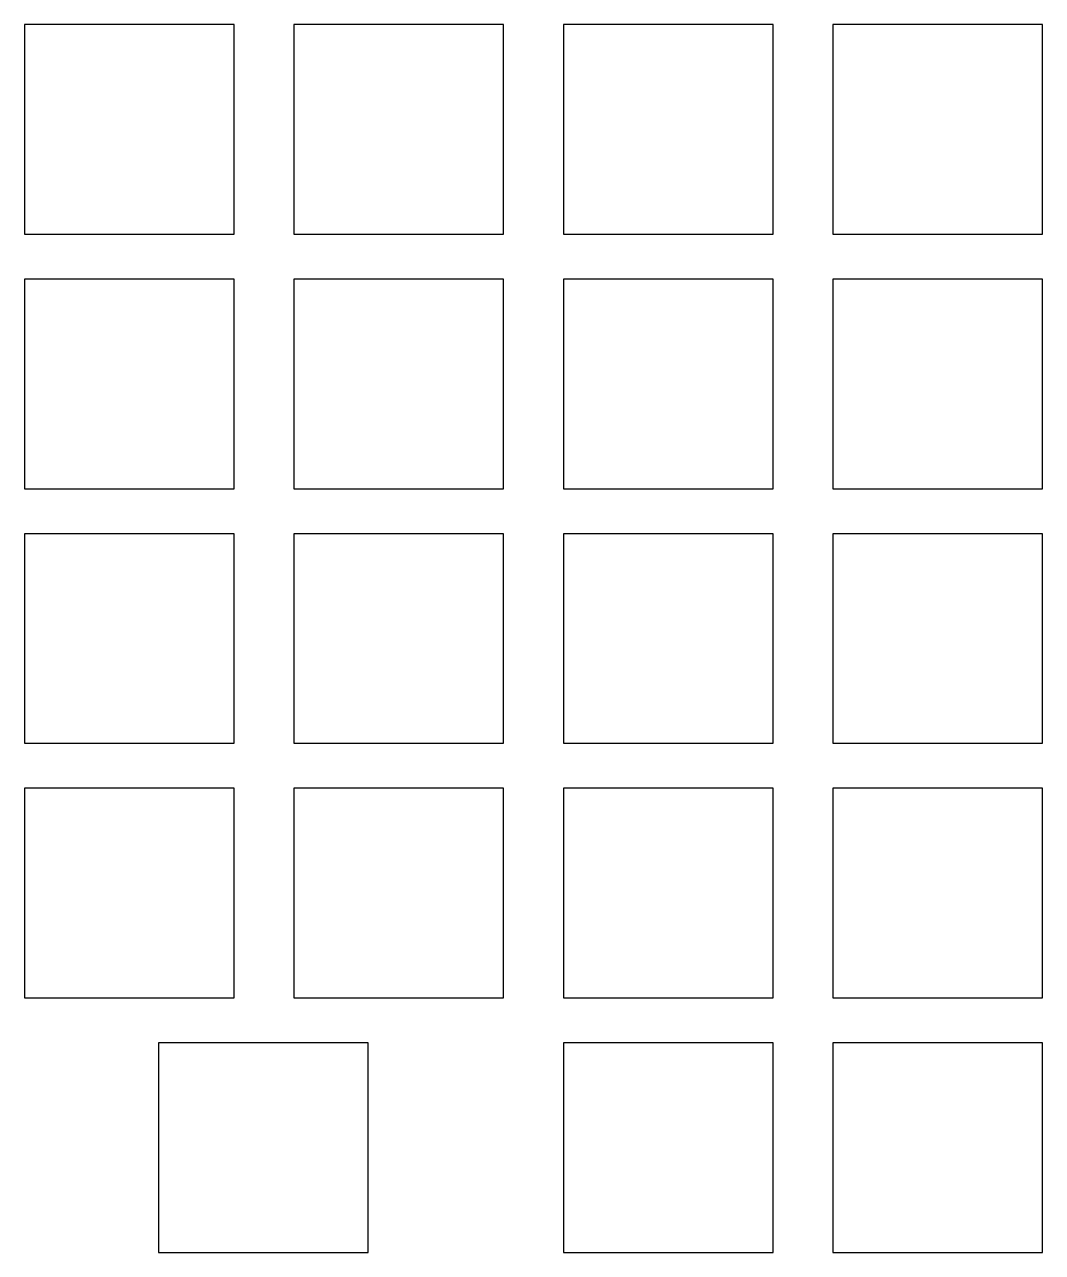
# Model space of a CAD drawing. Header units: millimetres. Extents: x 93 to 161, y -107 to -25.
import ezdxf

# ---------------------------------------------------------------- set-up
doc = ezdxf.new("R2010")
doc.units = ezdxf.units.MM

msp = doc.modelspace()

# ---------------------------------------------------------------- linework, layer by layer
for p, q in [((107, -25), (93, -25)), ((93, -25), (93, -39)), ((107, -39), (107, -25)), ((125, -25), (111, -25)), ((111, -25), (111, -39)), ((125, -39), (125, -25)), ((143, -25), (129, -25)), ((129, -25), (129, -39)), ((143, -39), (143, -25)), ((161, -25), (147, -25)), ((147, -25), (147, -39)), ((161, -39), (161, -25)), ((93, -39), (107, -39)), ((111, -39), (125, -39)), ((129, -39), (143, -39)), ((147, -39), (161, -39)), ((107, -42), (93, -42)), ((93, -42), (93, -56)), ((107, -56), (107, -42)), ((125, -42), (111, -42)), ((111, -42), (111, -56)), ((125, -56), (125, -42)), ((143, -42), (129, -42)), ((129, -42), (129, -56)), ((143, -56), (143, -42)), ((161, -42), (147, -42)), ((147, -42), (147, -56)), ((161, -56), (161, -42)), ((93, -56), (107, -56)), ((111, -56), (125, -56)), ((129, -56), (143, -56)), ((147, -56), (161, -56)), ((107, -59), (93, -59)), ((93, -59), (93, -73)), ((107, -73), (107, -59)), ((125, -59), (111, -59)), ((111, -59), (111, -73)), ((125, -73), (125, -59)), ((143, -59), (129, -59)), ((129, -59), (129, -73)), ((143, -73), (143, -59)), ((161, -59), (147, -59)), ((147, -59), (147, -73)), ((161, -73), (161, -59)), ((93, -73), (107, -73)), ((111, -73), (125, -73)), ((129, -73), (143, -73)), ((147, -73), (161, -73)), ((107, -76), (93, -76)), ((93, -76), (93, -90)), ((107, -90), (107, -76)), ((125, -76), (111, -76)), ((111, -76), (111, -90)), ((125, -90), (125, -76)), ((143, -76), (129, -76)), ((129, -76), (129, -90)), ((143, -90), (143, -76)), ((161, -76), (147, -76)), ((147, -76), (147, -90)), ((161, -90), (161, -76)), ((93, -90), (107, -90)), ((111, -90), (125, -90)), ((129, -90), (143, -90)), ((147, -90), (161, -90)), ((115.946, -93), (101.946, -93)), ((101.946, -93), (101.946, -107)), ((115.946, -107), (115.946, -93)), ((143, -93), (129, -93)), ((129, -93), (129, -107)), ((143, -107), (143, -93)), ((161, -93), (147, -93)), ((147, -93), (147, -107)), ((161, -107), (161, -93)), ((101.946, -107), (115.946, -107)), ((129, -107), (143, -107)), ((147, -107), (161, -107))]:
    msp.add_line(p, q)

doc.saveas('drawing.dxf')
